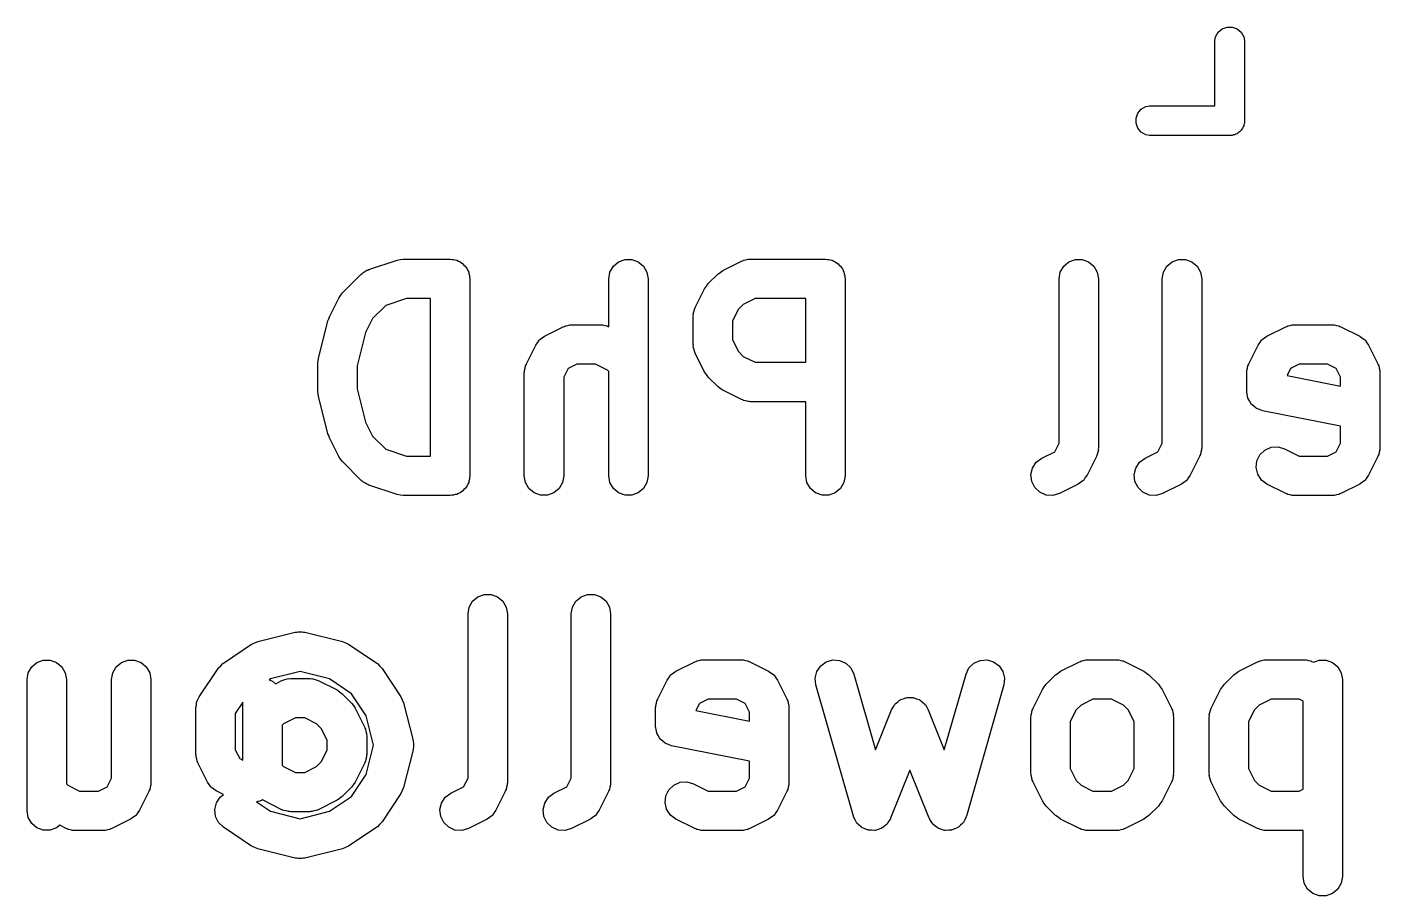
# Model space of a CAD drawing. Extents: x 0.6 to 53.4, y 0.6 to 44.7.
# Drawn here: x 15.7 to 22.56, y 21.02 to 25.43 of the extents above; entities that cross this region are included whole.
import ezdxf

# ---------------------------------------------------------------- set-up
doc = ezdxf.new("R2010")
doc.units = 0
doc.header["$MEASUREMENT"] = 0
doc.layers.add('BLACK', color=7, linetype='CONTINUOUS')

msp = doc.modelspace()

# ---------------------------------------------------------------- linework, layer by layer
at = {"layer": 'BLACK', "linetype": 'CONTINUOUS'}
for p, q in [((21.7417, 25.399), (21.7619, 25.416)), ((21.7619, 25.416), (21.7868, 25.425)), ((21.7868, 25.425), (21.8132, 25.425)), ((21.8132, 25.425), (21.8381, 25.416)), ((21.8381, 25.416), (21.8583, 25.399)), ((21.725, 25.3566), (21.7284, 25.376)), ((21.725, 25.025), (21.725, 25.3566)), ((21.7284, 25.376), (21.7417, 25.399)), ((21.8583, 25.399), (21.8716, 25.376)), ((21.8716, 25.376), (21.875, 25.3566)), ((21.875, 25.3566), (21.875, 24.9434)), ((21.334, 24.9881), (21.351, 25.0083)), ((21.351, 25.0083), (21.374, 25.0216)), ((21.374, 25.0216), (21.3934, 25.025)), ((21.3934, 25.025), (21.725, 25.025)), ((21.325, 24.9632), (21.334, 24.9881)), ((21.325, 24.9368), (21.325, 24.9632)), ((21.334, 24.9119), (21.325, 24.9368)), ((21.8727, 24.9305), (21.8716, 24.924)), ((21.875, 24.9368), (21.8727, 24.9305)), ((21.875, 24.9434), (21.875, 24.9434)), ((21.875, 24.9434), (21.875, 24.9368)), ((21.351, 24.8917), (21.334, 24.9119)), ((21.374, 24.8784), (21.351, 24.8917)), ((21.3934, 24.875), (21.374, 24.8784)), ((21.8066, 24.875), (21.3934, 24.875)), ((21.8132, 24.875), (21.8066, 24.875)), ((21.8066, 24.875), (21.8066, 24.875)), ((21.8195, 24.8773), (21.8132, 24.875)), ((21.826, 24.8784), (21.8195, 24.8773)), ((21.8318, 24.8818), (21.826, 24.8784)), ((21.8381, 24.884), (21.8318, 24.8818)), ((21.8432, 24.8883), (21.8381, 24.884)), ((21.849, 24.8917), (21.8432, 24.8883)), ((21.8532, 24.8968), (21.849, 24.8917)), ((21.8583, 24.901), (21.8532, 24.8968)), ((21.8617, 24.9068), (21.8583, 24.901)), ((21.866, 24.9119), (21.8617, 24.9068)), ((21.8682, 24.9182), (21.866, 24.9119)), ((21.8716, 24.924), (21.8682, 24.9182)), ((17.4312, 24.1949), (17.5741, 24.2425)), ((17.5741, 24.2425), (17.5899, 24.2448)), ((17.5899, 24.2448), (17.6057, 24.2476)), ((17.6057, 24.2476), (17.8438, 24.2476)), ((17.8438, 24.2476), (17.8524, 24.2461)), ((17.8524, 24.2461), (17.8612, 24.2461)), ((17.8612, 24.2461), (17.8694, 24.2431)), ((17.8694, 24.2431), (17.878, 24.2416)), ((17.878, 24.2416), (17.8856, 24.2372)), ((18.6986, 24.2342), (18.7312, 24.2461)), ((18.7312, 24.2461), (18.7659, 24.2461)), ((18.7659, 24.2461), (18.7986, 24.2342)), ((19.3284, 24.2387), (19.3334, 24.2416)), ((19.3334, 24.2416), (19.345, 24.2436)), ((19.345, 24.2436), (19.3562, 24.247)), ((19.3562, 24.247), (19.3619, 24.2466)), ((19.3619, 24.2466), (19.3676, 24.2476)), ((19.3676, 24.2476), (19.7486, 24.2476)), ((19.7486, 24.2476), (19.7572, 24.2461)), ((19.7572, 24.2461), (19.7659, 24.2461)), ((19.7659, 24.2461), (19.7742, 24.2431)), ((19.7742, 24.2431), (19.7828, 24.2416)), ((19.7828, 24.2416), (19.7903, 24.2372)), ((20.9843, 24.2342), (21.0169, 24.2461)), ((21.0169, 24.2461), (21.0516, 24.2461)), ((21.0516, 24.2461), (21.0843, 24.2342)), ((21.5081, 24.2342), (21.5407, 24.2461)), ((21.5407, 24.2461), (21.5755, 24.2461)), ((21.5755, 24.2461), (21.6081, 24.2342)), ((17.3921, 24.1707), (17.3969, 24.174)), ((17.3969, 24.174), (17.4007, 24.1783)), ((17.4007, 24.1783), (17.411, 24.1839)), ((17.411, 24.1839), (17.4206, 24.1906)), ((17.4206, 24.1906), (17.4262, 24.1921)), ((17.4262, 24.1921), (17.4312, 24.1949)), ((17.8856, 24.2372), (17.8938, 24.2342)), ((17.8938, 24.2342), (17.9005, 24.2286)), ((17.9005, 24.2286), (17.9081, 24.2242)), ((17.9081, 24.2242), (17.9137, 24.2175)), ((17.9137, 24.2175), (17.9204, 24.2119)), ((17.9204, 24.2119), (17.9248, 24.2043)), ((17.9248, 24.2043), (17.9304, 24.1976)), ((17.9304, 24.1976), (17.9334, 24.1894)), ((17.9334, 24.1894), (17.9378, 24.1818)), ((17.9378, 24.1818), (17.9393, 24.1732)), ((17.9393, 24.1732), (17.9423, 24.165)), ((18.6486, 24.1476), (18.6546, 24.1818)), ((18.6546, 24.1818), (18.672, 24.2119)), ((18.672, 24.2119), (18.6986, 24.2342)), ((18.7986, 24.2342), (18.8252, 24.2119)), ((18.8252, 24.2119), (18.8425, 24.1818)), ((18.8425, 24.1818), (18.8486, 24.1476)), ((19.2017, 24.1707), (19.2148, 24.1799)), ((19.2148, 24.1799), (19.2277, 24.1894)), ((19.2277, 24.1894), (19.3229, 24.2371)), ((19.3229, 24.2371), (19.3284, 24.2387)), ((19.7903, 24.2372), (19.7986, 24.2342)), ((19.7986, 24.2342), (19.8053, 24.2286)), ((19.8053, 24.2286), (19.8128, 24.2242)), ((19.8128, 24.2242), (19.8185, 24.2175)), ((19.8185, 24.2175), (19.8252, 24.2119)), ((19.8252, 24.2119), (19.8295, 24.2043)), ((19.8295, 24.2043), (19.8352, 24.1976)), ((19.8352, 24.1976), (19.8382, 24.1894)), ((19.8382, 24.1894), (19.8425, 24.1818)), ((19.8425, 24.1818), (19.8441, 24.1732)), ((19.8441, 24.1732), (19.8471, 24.165)), ((20.9343, 24.1476), (20.9403, 24.1818)), ((20.9403, 24.1818), (20.9577, 24.2119)), ((20.9577, 24.2119), (20.9843, 24.2342)), ((21.0843, 24.2342), (21.1109, 24.2119)), ((21.1109, 24.2119), (21.1283, 24.1818)), ((21.1283, 24.1818), (21.1343, 24.1476)), ((21.4581, 24.1476), (21.4641, 24.1818)), ((21.4641, 24.1818), (21.4815, 24.2119)), ((21.4815, 24.2119), (21.5081, 24.2342)), ((21.6081, 24.2342), (21.6347, 24.2119)), ((21.6347, 24.2119), (21.6521, 24.1818)), ((21.6521, 24.1818), (21.6581, 24.1476)), ((17.2969, 24.0755), (17.3921, 24.1707)), ((17.9423, 24.165), (17.9423, 24.1562)), ((17.9423, 24.1562), (17.9438, 24.1476)), ((17.9438, 24.1476), (17.9438, 23.1476)), ((18.6486, 23.9043), (18.6486, 24.1476)), ((18.8486, 24.1476), (18.8486, 23.1476)), ((19.1353, 24.0971), (19.1448, 24.11)), ((19.1448, 24.11), (19.154, 24.1231)), ((19.154, 24.1231), (19.2017, 24.1707)), ((19.8471, 24.165), (19.8471, 24.1562)), ((19.8471, 24.1562), (19.8486, 24.1476)), ((19.8486, 24.1476), (19.8486, 23.1476)), ((20.9343, 23.3141), (20.9343, 24.1476)), ((21.1343, 24.1476), (21.1343, 23.2905)), ((21.4581, 23.3141), (21.4581, 24.1476)), ((21.6581, 24.1476), (21.6581, 23.2905)), ((17.2306, 23.9542), (17.2782, 24.0495)), ((17.2782, 24.0495), (17.2877, 24.0623)), ((17.2877, 24.0623), (17.2969, 24.0755)), ((17.6219, 24.0476), (17.5169, 24.0126)), ((17.7438, 24.0476), (17.6219, 24.0476)), ((17.7438, 23.2476), (17.7438, 24.0476)), ((19.0877, 24.0019), (19.1353, 24.0971)), ((19.3912, 24.0476), (19.3316, 24.0178)), ((19.6486, 24.0476), (19.3912, 24.0476)), ((19.6486, 23.7238), (19.6486, 24.0476)), ((17.5169, 24.0126), (17.4498, 23.9455)), ((19.0778, 23.9686), (19.0811, 23.9798)), ((19.0781, 23.9628), (19.0778, 23.9686)), ((19.0811, 23.9798), (19.0832, 23.9913)), ((19.0832, 23.9913), (19.0861, 23.9963)), ((19.0861, 23.9963), (19.0877, 24.0019)), ((19.3069, 23.9931), (19.2771, 23.9335)), ((19.3316, 24.0178), (19.3069, 23.9931)), ((17.1754, 23.7433), (17.223, 23.9338)), ((17.223, 23.9338), (17.2274, 23.9438)), ((17.2274, 23.9438), (17.2306, 23.9542)), ((17.4498, 23.9455), (17.4144, 23.8746)), ((18.3229, 23.8561), (18.4181, 23.9037)), ((18.4181, 23.9037), (18.4237, 23.9054)), ((18.4237, 23.9054), (18.4287, 23.9083)), ((18.4287, 23.9083), (18.4402, 23.9103)), ((18.4402, 23.9103), (18.4514, 23.9136)), ((18.4514, 23.9136), (18.4572, 23.9133)), ((18.4572, 23.9133), (18.4629, 23.9143)), ((18.4629, 23.9143), (18.6057, 23.9143)), ((18.6057, 23.9143), (18.6114, 23.9133)), ((18.6114, 23.9133), (18.6171, 23.9136)), ((18.6171, 23.9136), (18.6284, 23.9103)), ((18.6284, 23.9103), (18.6399, 23.9083)), ((18.6399, 23.9083), (18.6449, 23.9054)), ((18.6449, 23.9054), (18.6486, 23.9043)), ((19.0771, 23.9571), (19.0781, 23.9628)), ((19.0771, 23.8143), (19.0771, 23.9571)), ((19.2771, 23.9335), (19.2771, 23.8379)), ((21.9896, 23.8561), (22.0848, 23.9037)), ((22.0848, 23.9037), (22.0903, 23.9054)), ((22.0903, 23.9054), (22.0953, 23.9083)), ((22.0953, 23.9083), (22.1069, 23.9103)), ((22.1069, 23.9103), (22.1181, 23.9136)), ((22.1181, 23.9136), (22.1238, 23.9133)), ((22.1238, 23.9133), (22.1295, 23.9143)), ((22.1295, 23.9143), (22.32, 23.9143)), ((22.32, 23.9143), (22.3257, 23.9133)), ((22.3257, 23.9133), (22.3314, 23.9136)), ((22.3314, 23.9136), (22.3427, 23.9103)), ((22.3427, 23.9103), (22.3542, 23.9083)), ((22.3542, 23.9083), (22.3592, 23.9054)), ((22.3592, 23.9054), (22.3647, 23.9037)), ((22.3647, 23.9037), (22.46, 23.8561)), ((17.4144, 23.8746), (17.3724, 23.7067)), ((18.2869, 23.8232), (18.295, 23.8354)), ((18.295, 23.8354), (18.2972, 23.8371)), ((18.2972, 23.8371), (18.2989, 23.8393)), ((18.2989, 23.8393), (18.3111, 23.8474)), ((18.3111, 23.8474), (18.3229, 23.8561)), ((19.2771, 23.8379), (19.3069, 23.7783)), ((21.9536, 23.8232), (21.9617, 23.8354)), ((21.9617, 23.8354), (21.9639, 23.8371)), ((21.9639, 23.8371), (21.9655, 23.8393)), ((21.9655, 23.8393), (21.9778, 23.8474)), ((21.9778, 23.8474), (21.9896, 23.8561)), ((22.46, 23.8561), (22.4718, 23.8474)), ((22.4718, 23.8474), (22.484, 23.8393)), ((22.484, 23.8393), (22.4856, 23.8371)), ((22.4856, 23.8371), (22.4879, 23.8354)), ((22.4879, 23.8354), (22.4959, 23.8232)), ((18.2306, 23.7161), (18.2782, 23.8114)), ((18.2782, 23.8114), (18.2869, 23.8232)), ((19.0781, 23.8086), (19.0771, 23.8143)), ((19.0778, 23.8029), (19.0781, 23.8086)), ((19.0811, 23.7916), (19.0778, 23.8029)), ((19.0832, 23.7801), (19.0811, 23.7916)), ((19.0861, 23.7751), (19.0832, 23.7801)), ((19.0877, 23.7696), (19.0861, 23.7751)), ((19.1353, 23.6743), (19.0877, 23.7696)), ((19.3069, 23.7783), (19.3316, 23.7536)), ((21.8972, 23.7161), (21.9448, 23.8114)), ((21.9448, 23.8114), (21.9536, 23.8232)), ((22.4959, 23.8232), (22.5047, 23.8114)), ((22.5047, 23.8114), (22.5523, 23.7162)), ((17.1724, 23.719), (17.1745, 23.7311)), ((17.1724, 23.5762), (17.1724, 23.719)), ((17.1745, 23.7311), (17.1754, 23.7433)), ((17.3724, 23.7067), (17.3724, 23.5885)), ((18.2207, 23.6829), (18.224, 23.6941)), ((18.224, 23.6941), (18.226, 23.7056)), ((18.226, 23.7056), (18.2289, 23.7106)), ((18.2289, 23.7106), (18.2306, 23.7161)), ((18.4422, 23.6921), (18.42, 23.6478)), ((18.4865, 23.7143), (18.4422, 23.6921)), ((18.5821, 23.7143), (18.4865, 23.7143)), ((18.6417, 23.6845), (18.5821, 23.7143)), ((19.3316, 23.7536), (19.3912, 23.7238)), ((19.3912, 23.7238), (19.6486, 23.7238)), ((21.8873, 23.6829), (21.8907, 23.6941)), ((21.8907, 23.6941), (21.8927, 23.7056)), ((21.8927, 23.7056), (21.8956, 23.7106)), ((21.8956, 23.7106), (21.8972, 23.7161)), ((22.1088, 23.6921), (22.0914, 23.6572)), ((22.1531, 23.7143), (22.1088, 23.6921)), ((22.2964, 23.7143), (22.1531, 23.7143)), ((22.3407, 23.6921), (22.2964, 23.7143)), ((22.3629, 23.6478), (22.3407, 23.6921)), ((22.5523, 23.7162), (22.5539, 23.7106)), ((22.5539, 23.7106), (22.5568, 23.7056)), ((22.5568, 23.7056), (22.5589, 23.6941)), ((22.5589, 23.6941), (22.5622, 23.6829)), ((18.22, 23.6714), (18.221, 23.6771)), ((18.22, 23.1476), (18.22, 23.6714)), ((18.221, 23.6771), (18.2207, 23.6829)), ((18.42, 23.6478), (18.42, 23.1476)), ((18.6486, 23.6776), (18.6417, 23.6845)), ((18.6486, 23.1476), (18.6486, 23.6776)), ((19.1448, 23.6615), (19.1353, 23.6743)), ((19.154, 23.6483), (19.1448, 23.6615)), ((19.2017, 23.6007), (19.154, 23.6483)), ((21.8867, 23.6714), (21.8877, 23.6771)), ((21.8867, 23.5762), (21.8867, 23.6714)), ((21.8877, 23.6771), (21.8873, 23.6829)), ((22.0914, 23.6572), (22.3629, 23.6029)), ((22.3629, 23.6029), (22.3629, 23.6478)), ((22.5622, 23.6829), (22.5619, 23.6771)), ((22.5619, 23.6771), (22.5629, 23.6714)), ((22.5629, 23.6714), (22.5629, 23.2905)), ((17.1745, 23.5641), (17.1724, 23.5762)), ((17.1754, 23.5519), (17.1745, 23.5641)), ((17.3724, 23.5885), (17.4144, 23.4206)), ((19.2148, 23.5915), (19.2017, 23.6007)), ((19.2277, 23.582), (19.2148, 23.5915)), ((19.3229, 23.5344), (19.2277, 23.582)), ((21.8895, 23.5602), (21.8867, 23.5762)), ((21.8919, 23.5441), (21.8895, 23.5602)), ((17.223, 23.3615), (17.1754, 23.5519)), ((19.3284, 23.5327), (19.3229, 23.5344)), ((19.3334, 23.5298), (19.3284, 23.5327)), ((19.345, 23.5278), (19.3334, 23.5298)), ((19.3562, 23.5245), (19.345, 23.5278)), ((19.3619, 23.5248), (19.3562, 23.5245)), ((19.3676, 23.5238), (19.3619, 23.5248)), ((19.6486, 23.5238), (19.3676, 23.5238)), ((19.6486, 23.1476), (19.6486, 23.5238)), ((21.8925, 23.5431), (21.8919, 23.5441)), ((21.8927, 23.542), (21.8925, 23.5431)), ((21.9008, 23.528), (21.8927, 23.542)), ((21.9086, 23.5137), (21.9008, 23.528)), ((21.9095, 23.5129), (21.9086, 23.5137)), ((21.9101, 23.5119), (21.9095, 23.5129)), ((21.9225, 23.5015), (21.9101, 23.5119)), ((21.9347, 23.4908), (21.9225, 23.5015)), ((21.9358, 23.4903), (21.9347, 23.4908)), ((21.9367, 23.4896), (21.9358, 23.4903)), ((21.9519, 23.484), (21.9367, 23.4896)), ((17.4144, 23.4206), (17.4498, 23.3497)), ((21.9671, 23.4781), (21.9519, 23.484)), ((22.3629, 23.399), (21.9671, 23.4781)), ((17.2274, 23.3515), (17.223, 23.3615)), ((17.2306, 23.341), (17.2274, 23.3515)), ((17.4498, 23.3497), (17.5169, 23.2826)), ((22.3629, 23.3141), (22.3629, 23.399)), ((17.2782, 23.2458), (17.2306, 23.341)), ((17.5169, 23.2826), (17.6219, 23.2476)), ((20.9121, 23.2698), (20.9343, 23.3141)), ((21.1336, 23.279), (21.1303, 23.2678)), ((21.1343, 23.2905), (21.1333, 23.2848)), ((21.1333, 23.2848), (21.1336, 23.279)), ((21.4359, 23.2698), (21.4581, 23.3141)), ((21.6574, 23.279), (21.6541, 23.2678)), ((21.6581, 23.2905), (21.6571, 23.2848)), ((21.6571, 23.2848), (21.6574, 23.279)), ((21.954, 23.2548), (21.9792, 23.2787)), ((21.9792, 23.2787), (22.011, 23.2925)), ((22.011, 23.2925), (22.0457, 23.2946)), ((22.0457, 23.2946), (22.079, 23.2847)), ((22.079, 23.2847), (22.1531, 23.2476)), ((22.3407, 23.2698), (22.3629, 23.3141)), ((22.5622, 23.279), (22.5589, 23.2678)), ((22.5629, 23.2905), (22.5619, 23.2848)), ((22.5619, 23.2848), (22.5622, 23.279)), ((17.2877, 23.2329), (17.2782, 23.2458)), ((17.2969, 23.2198), (17.2877, 23.2329)), ((17.3921, 23.1245), (17.2969, 23.2198)), ((17.6219, 23.2476), (17.7438, 23.2476)), ((20.7997, 23.1874), (20.8188, 23.2164)), ((20.8188, 23.2164), (20.8467, 23.2371)), ((20.8467, 23.2371), (20.9121, 23.2698)), ((21.1237, 23.2458), (21.0761, 23.1505)), ((21.1254, 23.2513), (21.1237, 23.2458)), ((21.1283, 23.2563), (21.1254, 23.2513)), ((21.1303, 23.2678), (21.1283, 23.2563)), ((21.3235, 23.1874), (21.3426, 23.2164)), ((21.3426, 23.2164), (21.3705, 23.2371)), ((21.3705, 23.2371), (21.4359, 23.2698)), ((21.6475, 23.2458), (21.5999, 23.1505)), ((21.6492, 23.2513), (21.6475, 23.2458)), ((21.6521, 23.2563), (21.6492, 23.2513)), ((21.6541, 23.2678), (21.6521, 23.2563)), ((21.9345, 23.1892), (21.9384, 23.2237)), ((21.9384, 23.2237), (21.954, 23.2548)), ((22.1531, 23.2476), (22.2964, 23.2476)), ((22.2964, 23.2476), (22.3407, 23.2698)), ((22.5523, 23.2458), (22.5047, 23.1505)), ((22.5539, 23.2513), (22.5523, 23.2458)), ((22.5568, 23.2563), (22.5539, 23.2513)), ((22.5589, 23.2678), (22.5568, 23.2563)), ((17.9438, 23.1476), (17.9423, 23.139)), ((18.226, 23.1134), (18.22, 23.1476)), ((18.42, 23.1476), (18.414, 23.1134)), ((18.6546, 23.1134), (18.6486, 23.1476)), ((18.8486, 23.1476), (18.8425, 23.1134)), ((19.6546, 23.1134), (19.6486, 23.1476)), ((19.8486, 23.1476), (19.8425, 23.1134)), ((20.7916, 23.1536), (20.7997, 23.1874)), ((20.7956, 23.1191), (20.7916, 23.1536)), ((21.0761, 23.1505), (21.0674, 23.1387)), ((21.3154, 23.1536), (21.3235, 23.1874)), ((21.3194, 23.1191), (21.3154, 23.1536)), ((21.5999, 23.1505), (21.5912, 23.1387)), ((21.9425, 23.1555), (21.9345, 23.1892)), ((21.9617, 23.1265), (21.9425, 23.1555)), ((22.5047, 23.1505), (22.4959, 23.1387)), ((17.3969, 23.1212), (17.3921, 23.1245)), ((17.4007, 23.1169), (17.3969, 23.1212)), ((17.411, 23.1113), (17.4007, 23.1169)), ((17.4206, 23.1046), (17.411, 23.1113)), ((17.4262, 23.1031), (17.4206, 23.1046)), ((17.4312, 23.1004), (17.4262, 23.1031)), ((17.5741, 23.0528), (17.4312, 23.1004)), ((17.9137, 23.0777), (17.9081, 23.071)), ((17.9204, 23.0833), (17.9137, 23.0777)), ((17.9248, 23.0909), (17.9204, 23.0833)), ((17.9304, 23.0976), (17.9248, 23.0909)), ((17.9334, 23.1058), (17.9304, 23.0976)), ((17.9378, 23.1134), (17.9334, 23.1058)), ((17.9393, 23.122), (17.9378, 23.1134)), ((17.9423, 23.1303), (17.9393, 23.122)), ((17.9423, 23.139), (17.9423, 23.1303)), ((18.2434, 23.0833), (18.226, 23.1134)), ((18.27, 23.061), (18.2434, 23.0833)), ((18.3966, 23.0833), (18.37, 23.061)), ((18.414, 23.1134), (18.3966, 23.0833)), ((18.672, 23.0833), (18.6546, 23.1134)), ((18.6986, 23.061), (18.672, 23.0833)), ((18.8252, 23.0833), (18.7986, 23.061)), ((18.8425, 23.1134), (18.8252, 23.0833)), ((19.672, 23.0833), (19.6546, 23.1134)), ((19.6986, 23.061), (19.672, 23.0833)), ((19.8252, 23.0833), (19.7986, 23.061)), ((19.8425, 23.1134), (19.8252, 23.0833)), ((20.8111, 23.088), (20.7956, 23.1191)), ((20.8363, 23.0642), (20.8111, 23.088)), ((21.0314, 23.1058), (20.9361, 23.0582)), ((21.0432, 23.1145), (21.0314, 23.1058)), ((21.0554, 23.1226), (21.0432, 23.1145)), ((21.0571, 23.1248), (21.0554, 23.1226)), ((21.0593, 23.1265), (21.0571, 23.1248)), ((21.0674, 23.1387), (21.0593, 23.1265)), ((21.3349, 23.088), (21.3194, 23.1191)), ((21.3601, 23.0642), (21.3349, 23.088)), ((21.5552, 23.1058), (21.46, 23.0582)), ((21.567, 23.1145), (21.5552, 23.1058)), ((21.5792, 23.1226), (21.567, 23.1145)), ((21.5809, 23.1248), (21.5792, 23.1226)), ((21.5831, 23.1265), (21.5809, 23.1248)), ((21.5912, 23.1387), (21.5831, 23.1265)), ((21.9896, 23.1058), (21.9617, 23.1265)), ((22.0848, 23.0582), (21.9896, 23.1058)), ((22.46, 23.1058), (22.3647, 23.0582)), ((22.4718, 23.1145), (22.46, 23.1058)), ((22.484, 23.1226), (22.4718, 23.1145)), ((22.4856, 23.1248), (22.484, 23.1226)), ((22.4879, 23.1265), (22.4856, 23.1248)), ((22.4959, 23.1387), (22.4879, 23.1265)), ((17.5899, 23.0504), (17.5741, 23.0528)), ((17.6057, 23.0476), (17.5899, 23.0504)), ((17.8438, 23.0476), (17.6057, 23.0476)), ((17.8524, 23.0491), (17.8438, 23.0476)), ((17.8612, 23.0491), (17.8524, 23.0491)), ((17.8694, 23.0521), (17.8612, 23.0491)), ((17.878, 23.0537), (17.8694, 23.0521)), ((17.8856, 23.058), (17.878, 23.0537)), ((17.8938, 23.061), (17.8856, 23.058)), ((17.9005, 23.0666), (17.8938, 23.061)), ((17.9081, 23.071), (17.9005, 23.0666)), ((18.3026, 23.0491), (18.27, 23.061)), ((18.3374, 23.0491), (18.3026, 23.0491)), ((18.37, 23.061), (18.3374, 23.0491)), ((18.7312, 23.0491), (18.6986, 23.061)), ((18.7659, 23.0491), (18.7312, 23.0491)), ((18.7986, 23.061), (18.7659, 23.0491)), ((19.7312, 23.0491), (19.6986, 23.061)), ((19.7659, 23.0491), (19.7312, 23.0491)), ((19.7986, 23.061), (19.7659, 23.0491)), ((20.8682, 23.0504), (20.8363, 23.0642)), ((20.9029, 23.0483), (20.8682, 23.0504)), ((20.9361, 23.0582), (20.9029, 23.0483)), ((21.392, 23.0504), (21.3601, 23.0642)), ((21.4267, 23.0483), (21.392, 23.0504)), ((21.46, 23.0582), (21.4267, 23.0483)), ((22.0903, 23.0565), (22.0848, 23.0582)), ((22.0953, 23.0537), (22.0903, 23.0565)), ((22.1069, 23.0516), (22.0953, 23.0537)), ((22.1181, 23.0483), (22.1069, 23.0516)), ((22.1238, 23.0486), (22.1181, 23.0483)), ((22.1295, 23.0476), (22.1238, 23.0486)), ((22.32, 23.0476), (22.1295, 23.0476)), ((22.3257, 23.0486), (22.32, 23.0476)), ((22.3314, 23.0483), (22.3257, 23.0486)), ((22.3427, 23.0516), (22.3314, 23.0483)), ((22.3542, 23.0537), (22.3427, 23.0516)), ((22.3592, 23.0565), (22.3542, 23.0537)), ((22.3647, 23.0582), (22.3592, 23.0565)), ((17.9577, 22.5119), (17.9843, 22.5342)), ((17.9843, 22.5342), (18.0169, 22.5461)), ((18.0169, 22.5461), (18.0516, 22.5461)), ((18.0516, 22.5461), (18.0843, 22.5342)), ((18.0843, 22.5342), (18.1109, 22.5119)), ((18.4815, 22.5119), (18.5081, 22.5342)), ((18.5081, 22.5342), (18.5407, 22.5461)), ((18.5407, 22.5461), (18.5755, 22.5461)), ((18.5755, 22.5461), (18.6081, 22.5342)), ((18.6081, 22.5342), (18.6347, 22.5119)), ((17.9343, 22.4476), (17.9403, 22.4818)), ((17.9403, 22.4818), (17.9577, 22.5119)), ((18.1109, 22.5119), (18.1283, 22.4818)), ((18.1283, 22.4818), (18.1343, 22.4476)), ((18.4581, 22.4476), (18.4641, 22.4818)), ((18.4641, 22.4818), (18.4815, 22.5119)), ((18.6347, 22.5119), (18.6521, 22.4818)), ((18.6521, 22.4818), (18.6581, 22.4476)), ((17.9343, 21.6141), (17.9343, 22.4476)), ((18.1343, 22.4476), (18.1343, 21.5905)), ((18.4581, 21.6141), (18.4581, 22.4476)), ((18.6581, 22.4476), (18.6581, 21.5905)), ((16.8672, 22.3065), (17.0576, 22.3542)), ((17.0576, 22.3542), (17.0647, 22.3547)), ((17.0647, 22.3547), (17.0715, 22.3566)), ((17.0715, 22.3566), (17.0819, 22.3559)), ((17.0819, 22.3559), (17.0923, 22.3566)), ((17.0923, 22.3566), (17.0991, 22.3547)), ((17.0991, 22.3547), (17.1062, 22.3542)), ((17.1062, 22.3542), (17.2966, 22.3065)), ((16.6931, 22.1975), (16.836, 22.2927)), ((16.836, 22.2927), (16.8516, 22.2996)), ((16.8516, 22.2996), (16.8672, 22.3065)), ((17.2966, 22.3065), (17.3121, 22.2996)), ((17.3121, 22.2996), (17.3278, 22.2927)), ((17.3278, 22.2927), (17.4707, 22.1975)), ((15.7196, 22.1786), (15.7462, 22.2009)), ((15.7462, 22.2009), (15.7788, 22.2128)), ((15.7788, 22.2128), (15.8136, 22.2128)), ((15.8136, 22.2128), (15.8462, 22.2009)), ((15.8462, 22.2009), (15.8728, 22.1786)), ((16.1482, 22.1786), (16.1748, 22.2009)), ((16.1748, 22.2009), (16.2074, 22.2128)), ((16.2074, 22.2128), (16.2421, 22.2128)), ((16.2421, 22.2128), (16.2748, 22.2009)), ((16.2748, 22.2009), (16.3014, 22.1786)), ((16.668, 22.1735), (16.6789, 22.1839)), ((16.6789, 22.1839), (16.6894, 22.1949)), ((16.6894, 22.1949), (16.6914, 22.1959)), ((16.6914, 22.1959), (16.6931, 22.1975)), ((17.4707, 22.1975), (17.4724, 22.1959)), ((17.4724, 22.1959), (17.4745, 22.1949)), ((17.4745, 22.1949), (17.4849, 22.1839)), ((17.4849, 22.1839), (17.4958, 22.1735)), ((18.9896, 22.1561), (19.0848, 22.2037)), ((19.0848, 22.2037), (19.0903, 22.2054)), ((19.0903, 22.2054), (19.0953, 22.2083)), ((19.0953, 22.2083), (19.1069, 22.2103)), ((19.1069, 22.2103), (19.1181, 22.2136)), ((19.1181, 22.2136), (19.1238, 22.2133)), ((19.1238, 22.2133), (19.1295, 22.2143)), ((19.1295, 22.2143), (19.32, 22.2143)), ((19.32, 22.2143), (19.3257, 22.2133)), ((19.3257, 22.2133), (19.3314, 22.2136)), ((19.3314, 22.2136), (19.3427, 22.2103)), ((19.3427, 22.2103), (19.3542, 22.2083)), ((19.3542, 22.2083), (19.3592, 22.2054)), ((19.3592, 22.2054), (19.3647, 22.2037)), ((19.3647, 22.2037), (19.46, 22.1561)), ((19.7049, 22.155), (19.7243, 22.1838)), ((19.7243, 22.1838), (19.7524, 22.2042)), ((19.7524, 22.2042), (19.7858, 22.2137)), ((19.7858, 22.2137), (19.8205, 22.2113)), ((19.8205, 22.2113), (19.8522, 22.1971)), ((19.8522, 22.1971), (19.8771, 22.173)), ((20.4771, 22.173), (20.5021, 22.1971)), ((20.5021, 22.1971), (20.5338, 22.2113)), ((20.5338, 22.2113), (20.5685, 22.2137)), ((20.5685, 22.2137), (20.6018, 22.2042)), ((20.6018, 22.2042), (20.63, 22.1838)), ((20.63, 22.1838), (20.6494, 22.155)), ((20.9419, 22.1561), (21.0372, 22.2037)), ((21.0372, 22.2037), (21.0427, 22.2054)), ((21.0427, 22.2054), (21.0477, 22.2083)), ((21.0477, 22.2083), (21.0592, 22.2103)), ((21.0592, 22.2103), (21.0705, 22.2136)), ((21.0705, 22.2136), (21.0762, 22.2133)), ((21.0762, 22.2133), (21.0819, 22.2143)), ((21.0819, 22.2143), (21.2248, 22.2143)), ((21.2248, 22.2143), (21.2304, 22.2133)), ((21.2304, 22.2133), (21.2362, 22.2136)), ((21.2362, 22.2136), (21.2474, 22.2103)), ((21.2474, 22.2103), (21.259, 22.2083)), ((21.259, 22.2083), (21.264, 22.2054)), ((21.264, 22.2054), (21.2695, 22.2037)), ((21.2695, 22.2037), (21.3647, 22.1561)), ((21.8467, 22.1561), (21.9419, 22.2037)), ((21.9419, 22.2037), (21.9475, 22.2054)), ((21.9475, 22.2054), (21.9525, 22.2083)), ((21.9525, 22.2083), (21.964, 22.2103)), ((21.964, 22.2103), (21.9752, 22.2136)), ((21.9752, 22.2136), (21.981, 22.2133)), ((21.981, 22.2133), (21.9867, 22.2143)), ((21.9867, 22.2143), (22.1771, 22.2143)), ((22.1771, 22.2143), (22.1828, 22.2133)), ((22.1828, 22.2133), (22.1886, 22.2136)), ((22.1886, 22.2136), (22.1998, 22.2103)), ((22.1998, 22.2103), (22.2113, 22.2083)), ((22.2113, 22.2083), (22.2163, 22.2054)), ((22.2163, 22.2054), (22.2219, 22.2037)), ((22.2219, 22.2037), (22.2254, 22.202)), ((22.2254, 22.202), (22.255, 22.2128)), ((22.255, 22.2128), (22.2897, 22.2128)), ((22.2897, 22.2128), (22.3224, 22.2009)), ((22.3224, 22.2009), (22.349, 22.1786)), ((15.6962, 22.1143), (15.7022, 22.1485)), ((15.6962, 21.4476), (15.6962, 22.1143)), ((15.7022, 22.1485), (15.7196, 22.1786)), ((15.8728, 22.1786), (15.8902, 22.1485)), ((15.8902, 22.1485), (15.8962, 22.1143)), ((15.8962, 22.1143), (15.8962, 21.5843)), ((16.1248, 22.1143), (16.1308, 22.1485)), ((16.1248, 21.6141), (16.1248, 22.1143)), ((16.1308, 22.1485), (16.1482, 22.1786)), ((16.3014, 22.1786), (16.3187, 22.1485)), ((16.3187, 22.1485), (16.3248, 22.1143)), ((16.3248, 22.1143), (16.3248, 21.5905)), ((16.5701, 22.0269), (16.6654, 22.1698)), ((16.6654, 22.1698), (16.667, 22.1714)), ((16.667, 22.1714), (16.668, 22.1735)), ((16.9325, 22.1167), (16.9249, 22.1117)), ((16.9249, 22.1117), (16.9414, 22.1057)), ((17.0819, 22.1541), (16.9325, 22.1167)), ((16.9951, 22.1101), (17.0001, 22.113)), ((17.0001, 22.113), (17.0116, 22.1151)), ((17.0116, 22.1151), (17.0229, 22.1184)), ((17.0229, 22.1184), (17.0286, 22.118)), ((17.0286, 22.118), (17.0343, 22.119)), ((17.0343, 22.119), (17.1295, 22.119)), ((17.2313, 22.1167), (17.0819, 22.1541)), ((17.1295, 22.119), (17.1352, 22.118)), ((17.1352, 22.118), (17.141, 22.1184)), ((17.141, 22.1184), (17.1522, 22.1151)), ((17.1522, 22.1151), (17.1637, 22.113)), ((17.1637, 22.113), (17.1687, 22.1101)), ((17.3431, 22.0422), (17.2313, 22.1167)), ((17.4958, 22.1735), (17.4968, 22.1714)), ((17.4968, 22.1714), (17.4984, 22.1698)), ((17.4984, 22.1698), (17.5937, 22.0269)), ((18.8972, 22.0161), (18.9448, 22.1114)), ((18.9448, 22.1114), (18.9536, 22.1232)), ((18.9536, 22.1232), (18.9617, 22.1354)), ((18.9617, 22.1354), (18.9639, 22.1371)), ((18.9639, 22.1371), (18.9655, 22.1393)), ((18.9655, 22.1393), (18.9778, 22.1474)), ((18.9778, 22.1474), (18.9896, 22.1561)), ((19.46, 22.1561), (19.4718, 22.1474)), ((19.4718, 22.1474), (19.484, 22.1393)), ((19.484, 22.1393), (19.4856, 22.1371)), ((19.4856, 22.1371), (19.4879, 22.1354)), ((19.4879, 22.1354), (19.4959, 22.1232)), ((19.4959, 22.1232), (19.5047, 22.1114)), ((19.5047, 22.1114), (19.5523, 22.0162)), ((19.6964, 22.1214), (19.7049, 22.155)), ((19.7, 22.0868), (19.6964, 22.1214)), ((19.8771, 22.173), (19.8923, 22.1418)), ((19.8923, 22.1418), (20.0025, 21.7564)), ((20.3518, 21.7564), (20.4619, 22.1418)), ((20.4619, 22.1418), (20.4771, 22.173)), ((20.6494, 22.155), (20.6578, 22.1214)), ((20.6578, 22.1214), (20.6542, 22.0868)), ((20.8683, 22.0898), (20.916, 22.1374)), ((20.916, 22.1374), (20.9291, 22.1466)), ((20.9291, 22.1466), (20.9419, 22.1561)), ((21.3647, 22.1561), (21.3776, 22.1466)), ((21.3776, 22.1466), (21.3907, 22.1374)), ((21.3907, 22.1374), (21.4383, 22.0898)), ((21.7731, 22.0898), (21.8207, 22.1374)), ((21.8207, 22.1374), (21.8338, 22.1466)), ((21.8338, 22.1466), (21.8467, 22.1561)), ((22.349, 22.1786), (22.3663, 22.1485)), ((22.3663, 22.1485), (22.3724, 22.1143)), ((22.3724, 22.1143), (22.3724, 21.1143)), ((16.9414, 22.1057), (16.9573, 22.0923)), ((16.9573, 22.0923), (16.9896, 22.1085)), ((16.9896, 22.1085), (16.9951, 22.1101)), ((17.1687, 22.1101), (17.1742, 22.1085)), ((17.1742, 22.1085), (17.2695, 22.0609)), ((17.2695, 22.0609), (17.2823, 22.0513)), ((17.2823, 22.0513), (17.2955, 22.0421)), ((17.4177, 21.9304), (17.3431, 22.0422)), ((19.8905, 21.4201), (19.7, 22.0868)), ((20.6542, 22.0868), (20.4638, 21.4201)), ((20.802, 21.9685), (20.8496, 22.0638)), ((20.8496, 22.0638), (20.8591, 22.0766)), ((20.8591, 22.0766), (20.8683, 22.0898)), ((21.4383, 22.0898), (21.4475, 22.0766)), ((21.4475, 22.0766), (21.4571, 22.0638)), ((21.4571, 22.0638), (21.5047, 21.9685)), ((21.7067, 21.9685), (21.7544, 22.0638)), ((21.7544, 22.0638), (21.7639, 22.0766)), ((21.7639, 22.0766), (21.7731, 22.0898)), ((16.5533, 21.9714), (16.5554, 21.9832)), ((16.5554, 21.9832), (16.5562, 21.9951)), ((16.5562, 21.9951), (16.5584, 22.0002)), ((16.5584, 22.0002), (16.5594, 22.0056)), ((16.5594, 22.0056), (16.5653, 22.016)), ((16.5653, 22.016), (16.5701, 22.0269)), ((16.7914, 21.9983), (16.7533, 21.9412)), ((16.7914, 21.7047), (16.7914, 21.9983)), ((17.2955, 22.0421), (17.3431, 21.9945)), ((17.3431, 21.9945), (17.3523, 21.9814)), ((17.3523, 21.9814), (17.3618, 21.9685)), ((17.5937, 22.0269), (17.6005, 22.0113)), ((17.6005, 22.0113), (17.6075, 21.9957)), ((17.6075, 21.9957), (17.6551, 21.8052)), ((18.8867, 21.9714), (18.8877, 21.9771)), ((18.8873, 21.9829), (18.8907, 21.9941)), ((18.8877, 21.9771), (18.8873, 21.9829)), ((18.8907, 21.9941), (18.8927, 22.0056)), ((18.8927, 22.0056), (18.8956, 22.0106)), ((18.8956, 22.0106), (18.8972, 22.0161)), ((19.1088, 21.9921), (19.0914, 21.9572)), ((19.1531, 22.0143), (19.1088, 21.9921)), ((19.2964, 22.0143), (19.1531, 22.0143)), ((19.3407, 21.9921), (19.2964, 22.0143)), ((19.3629, 21.9478), (19.3407, 21.9921)), ((19.5523, 22.0162), (19.5539, 22.0106)), ((19.5539, 22.0106), (19.5568, 22.0056)), ((19.5568, 22.0056), (19.5589, 21.9941)), ((19.5589, 21.9941), (19.5622, 21.9829)), ((19.5622, 21.9829), (19.5619, 21.9771)), ((19.5619, 21.9771), (19.5629, 21.9714)), ((20.0918, 21.9731), (20.0986, 21.9856)), ((20.0986, 21.9856), (20.1009, 21.9878)), ((20.1009, 21.9878), (20.1026, 21.9905)), ((20.1026, 21.9905), (20.1138, 21.9993)), ((20.1138, 21.9993), (20.1244, 22.0088)), ((20.1244, 22.0088), (20.1274, 22.01)), ((20.1274, 22.01), (20.1299, 22.0119)), ((20.1299, 22.0119), (20.1434, 22.0164)), ((20.1434, 22.0164), (20.1567, 22.0217)), ((20.1567, 22.0217), (20.1599, 22.0218)), ((20.1599, 22.0218), (20.1629, 22.0228)), ((20.1629, 22.0228), (20.1771, 22.0223)), ((20.1771, 22.0223), (20.1914, 22.0228)), ((20.1914, 22.0228), (20.1944, 22.0218)), ((20.1944, 22.0218), (20.1976, 22.0217)), ((20.1976, 22.0217), (20.2108, 22.0164)), ((20.2108, 22.0164), (20.2244, 22.0119)), ((20.2244, 22.0119), (20.2269, 22.01)), ((20.2269, 22.01), (20.2298, 22.0088)), ((20.2298, 22.0088), (20.2405, 21.9993)), ((20.2405, 21.9993), (20.2517, 21.9905)), ((20.2517, 21.9905), (20.2534, 21.9878)), ((20.2534, 21.9878), (20.2557, 21.9856)), ((20.2557, 21.9856), (20.2625, 21.9731)), ((21.0459, 21.9845), (21.0212, 21.9598)), ((21.1055, 22.0143), (21.0459, 21.9845)), ((21.2012, 22.0143), (21.1055, 22.0143)), ((21.2608, 21.9845), (21.2012, 22.0143)), ((21.2854, 21.9598), (21.2608, 21.9845)), ((21.9507, 21.9845), (21.926, 21.9598)), ((22.0103, 22.0143), (21.9507, 21.9845)), ((22.1535, 22.0143), (22.0103, 22.0143)), ((22.1724, 22.0049), (22.1535, 22.0143)), ((22.1724, 21.557), (22.1724, 22.0049)), ((16.5533, 21.7333), (16.5533, 21.9714)), ((16.7533, 21.9412), (16.7533, 21.7569)), ((17.0579, 21.919), (16.9983, 21.8892)), ((17.1059, 21.919), (17.0579, 21.919)), ((17.1655, 21.8892), (17.1059, 21.919)), ((17.3618, 21.9685), (17.4094, 21.8733)), ((17.455, 21.781), (17.4177, 21.9304)), ((18.8867, 21.8762), (18.8867, 21.9714)), ((19.0914, 21.9572), (19.3629, 21.9029)), ((19.3629, 21.9029), (19.3629, 21.9478)), ((19.5629, 21.9714), (19.5629, 21.5905)), ((20.0025, 21.7564), (20.0843, 21.9609)), ((20.0843, 21.9609), (20.0918, 21.9731)), ((20.2625, 21.9731), (20.27, 21.9609)), ((20.27, 21.9609), (20.3518, 21.7564)), ((20.7914, 21.9238), (20.7924, 21.9295)), ((20.7914, 21.6381), (20.7914, 21.9238)), ((20.7921, 21.9352), (20.7954, 21.9465)), ((20.7924, 21.9295), (20.7921, 21.9352)), ((20.7954, 21.9465), (20.7975, 21.958)), ((20.7975, 21.958), (20.8003, 21.963)), ((20.8003, 21.963), (20.802, 21.9685)), ((21.0212, 21.9598), (20.9914, 21.9002)), ((21.3152, 21.9002), (21.2854, 21.9598)), ((21.5047, 21.9685), (21.5063, 21.963)), ((21.5063, 21.963), (21.5092, 21.958)), ((21.5092, 21.958), (21.5112, 21.9465)), ((21.5112, 21.9465), (21.5146, 21.9352)), ((21.5146, 21.9352), (21.5142, 21.9295)), ((21.5142, 21.9295), (21.5152, 21.9238)), ((21.5152, 21.9238), (21.5152, 21.6381)), ((21.6962, 21.9238), (21.6972, 21.9295)), ((21.6962, 21.6381), (21.6962, 21.9238)), ((21.6968, 21.9352), (21.7002, 21.9465)), ((21.6972, 21.9295), (21.6968, 21.9352)), ((21.7002, 21.9465), (21.7022, 21.958)), ((21.7022, 21.958), (21.7051, 21.963)), ((21.7051, 21.963), (21.7067, 21.9685)), ((21.926, 21.9598), (21.8962, 21.9002)), ((16.9983, 21.8892), (16.9914, 21.8824)), ((16.9914, 21.8824), (16.9914, 21.6795)), ((17.1902, 21.8646), (17.1655, 21.8892)), ((17.22, 21.805), (17.1902, 21.8646)), ((17.4094, 21.8733), (17.4111, 21.8678)), ((17.4111, 21.8678), (17.414, 21.8628)), ((17.414, 21.8628), (17.416, 21.8512)), ((17.416, 21.8512), (17.4193, 21.84)), ((17.4193, 21.84), (17.419, 21.8343)), ((18.8895, 21.8602), (18.8867, 21.8762)), ((18.8919, 21.8441), (18.8895, 21.8602)), ((18.8925, 21.8431), (18.8919, 21.8441)), ((18.8927, 21.842), (18.8925, 21.8431)), ((18.9008, 21.828), (18.8927, 21.842)), ((20.9914, 21.9002), (20.9914, 21.6617)), ((21.3152, 21.6617), (21.3152, 21.9002)), ((21.8962, 21.9002), (21.8962, 21.6617)), ((17.22, 21.7569), (17.22, 21.805)), ((17.4177, 21.6315), (17.455, 21.781)), ((17.419, 21.8343), (17.42, 21.8286)), ((17.42, 21.8286), (17.42, 21.7333)), ((17.6551, 21.8052), (17.6556, 21.7981)), ((17.6556, 21.7981), (17.6576, 21.7913)), ((17.6576, 21.7706), (17.6556, 21.7638)), ((17.6576, 21.7913), (17.6568, 21.781)), ((17.6568, 21.781), (17.6576, 21.7706)), ((18.9086, 21.8137), (18.9008, 21.828)), ((18.9095, 21.8129), (18.9086, 21.8137)), ((18.9101, 21.8119), (18.9095, 21.8129)), ((18.9225, 21.8015), (18.9101, 21.8119)), ((18.9347, 21.7908), (18.9225, 21.8015)), ((18.9358, 21.7903), (18.9347, 21.7908)), ((18.9367, 21.7896), (18.9358, 21.7903)), ((18.9519, 21.784), (18.9367, 21.7896)), ((18.9671, 21.7781), (18.9519, 21.784)), ((19.3629, 21.699), (18.9671, 21.7781)), ((16.5543, 21.7277), (16.5533, 21.7333)), ((16.554, 21.7219), (16.5543, 21.7277)), ((16.5573, 21.7107), (16.554, 21.7219)), ((16.5594, 21.6991), (16.5573, 21.7107)), ((16.5622, 21.6941), (16.5594, 21.6991)), ((16.7533, 21.7569), (16.7755, 21.7126)), ((16.7755, 21.7126), (16.7914, 21.7047)), ((17.1902, 21.6973), (17.22, 21.7569)), ((17.414, 21.6991), (17.4111, 21.6941)), ((17.416, 21.7107), (17.414, 21.6991)), ((17.4193, 21.7219), (17.416, 21.7107)), ((17.42, 21.7333), (17.419, 21.7277)), ((17.419, 21.7277), (17.4193, 21.7219)), ((17.6551, 21.7567), (17.6075, 21.5662)), ((17.6556, 21.7638), (17.6551, 21.7567)), ((19.3629, 21.6141), (19.3629, 21.699)), ((16.5639, 21.6886), (16.5622, 21.6941)), ((16.6115, 21.5934), (16.5639, 21.6886)), ((16.9914, 21.6795), (16.9983, 21.6727)), ((16.9983, 21.6727), (17.0579, 21.6429)), ((17.0579, 21.6429), (17.1059, 21.6429)), ((17.1059, 21.6429), (17.1655, 21.6727)), ((17.1655, 21.6727), (17.1902, 21.6973)), ((17.3431, 21.5197), (17.4177, 21.6315)), ((17.4094, 21.6886), (17.3618, 21.5934)), ((17.4111, 21.6941), (17.4094, 21.6886)), ((20.1771, 21.6546), (20.0795, 21.4105)), ((20.2748, 21.4105), (20.1771, 21.6546)), ((20.7924, 21.6324), (20.7914, 21.6381)), ((20.7921, 21.6267), (20.7924, 21.6324)), ((20.9914, 21.6617), (21.0212, 21.6021)), ((21.2854, 21.6021), (21.3152, 21.6617)), ((21.5152, 21.6381), (21.5142, 21.6324)), ((21.5142, 21.6324), (21.5146, 21.6267)), ((21.6972, 21.6324), (21.6962, 21.6381)), ((21.6968, 21.6267), (21.6972, 21.6324)), ((21.8962, 21.6617), (21.926, 21.6021)), ((15.8962, 21.5843), (15.903, 21.5774)), ((15.903, 21.5774), (15.9627, 21.5476)), ((16.0583, 21.5476), (16.1026, 21.5698)), ((16.1026, 21.5698), (16.1248, 21.6141)), ((16.3208, 21.5678), (16.3187, 21.5563)), ((16.3241, 21.579), (16.3208, 21.5678)), ((16.3248, 21.5905), (16.3238, 21.5848)), ((16.3238, 21.5848), (16.3241, 21.579)), ((16.6203, 21.5816), (16.6115, 21.5934)), ((16.6283, 21.5693), (16.6203, 21.5816)), ((16.6306, 21.5677), (16.6283, 21.5693)), ((16.6322, 21.5655), (16.6306, 21.5677)), ((16.6444, 21.5574), (16.6322, 21.5655)), ((17.3431, 21.5674), (17.2955, 21.5198)), ((17.3523, 21.5805), (17.3431, 21.5674)), ((17.3618, 21.5934), (17.3523, 21.5805)), ((17.6075, 21.5662), (17.6006, 21.5507)), ((17.8467, 21.5371), (17.9121, 21.5698)), ((17.9121, 21.5698), (17.9343, 21.6141)), ((18.1303, 21.5678), (18.1283, 21.5563)), ((18.1336, 21.579), (18.1303, 21.5678)), ((18.1343, 21.5905), (18.1333, 21.5848)), ((18.1333, 21.5848), (18.1336, 21.579)), ((18.3705, 21.5371), (18.4359, 21.5698)), ((18.4359, 21.5698), (18.4581, 21.6141)), ((18.6541, 21.5678), (18.6521, 21.5563)), ((18.6574, 21.579), (18.6541, 21.5678)), ((18.6581, 21.5905), (18.6571, 21.5848)), ((18.6571, 21.5848), (18.6574, 21.579)), ((18.954, 21.5548), (18.9792, 21.5787)), ((18.9792, 21.5787), (19.0111, 21.5925)), ((19.0111, 21.5925), (19.0457, 21.5946)), ((19.0457, 21.5946), (19.079, 21.5847)), ((19.079, 21.5847), (19.1531, 21.5476)), ((19.2964, 21.5476), (19.3407, 21.5698)), ((19.3407, 21.5698), (19.3629, 21.6141)), ((19.5589, 21.5678), (19.5568, 21.5563)), ((19.5622, 21.579), (19.5589, 21.5678)), ((19.5629, 21.5905), (19.5619, 21.5848)), ((19.5619, 21.5848), (19.5622, 21.579)), ((20.7954, 21.6154), (20.7921, 21.6267)), ((20.7975, 21.6039), (20.7954, 21.6154)), ((20.8003, 21.5989), (20.7975, 21.6039)), ((20.802, 21.5934), (20.8003, 21.5989)), ((20.8496, 21.4981), (20.802, 21.5934)), ((21.0212, 21.6021), (21.0459, 21.5774)), ((21.0459, 21.5774), (21.1055, 21.5476)), ((21.2012, 21.5476), (21.2608, 21.5774)), ((21.2608, 21.5774), (21.2854, 21.6021)), ((21.5047, 21.5934), (21.4571, 21.4981)), ((21.5063, 21.5989), (21.5047, 21.5934)), ((21.5092, 21.6039), (21.5063, 21.5989)), ((21.5112, 21.6154), (21.5092, 21.6039)), ((21.5146, 21.6267), (21.5112, 21.6154)), ((21.7002, 21.6154), (21.6968, 21.6267)), ((21.7022, 21.6039), (21.7002, 21.6154)), ((21.7051, 21.5989), (21.7022, 21.6039)), ((21.7067, 21.5934), (21.7051, 21.5989)), ((21.7544, 21.4981), (21.7067, 21.5934)), ((21.926, 21.6021), (21.9507, 21.5774)), ((21.9507, 21.5774), (22.0103, 21.5476)), ((15.9627, 21.5476), (16.0583, 21.5476)), ((16.3142, 21.5458), (16.2666, 21.4505)), ((16.3158, 21.5513), (16.3142, 21.5458)), ((16.3187, 21.5563), (16.3158, 21.5513)), ((16.6562, 21.5487), (16.6444, 21.5574)), ((16.694, 21.5298), (16.6562, 21.5487)), ((16.657, 21.4878), (16.6763, 21.5167)), ((16.6763, 21.5167), (16.694, 21.5298)), ((16.8651, 21.4942), (16.8607, 21.4931)), ((16.8607, 21.4931), (16.9325, 21.4452)), ((16.878, 21.4965), (16.8651, 21.4942)), ((16.8818, 21.4987), (16.878, 21.4965)), ((16.8861, 21.4998), (16.8818, 21.4987)), ((16.8911, 21.5034), (16.8861, 21.4998)), ((16.8943, 21.501), (16.8911, 21.5034)), ((16.9896, 21.4534), (16.8943, 21.501)), ((17.2695, 21.501), (17.1742, 21.4534)), ((17.2313, 21.4452), (17.3431, 21.5197)), ((17.2823, 21.5106), (17.2695, 21.501)), ((17.2955, 21.5198), (17.2823, 21.5106)), ((17.5937, 21.535), (17.4984, 21.3921)), ((17.6006, 21.5507), (17.5937, 21.535)), ((17.7997, 21.4874), (17.8188, 21.5164)), ((17.8188, 21.5164), (17.8467, 21.5371)), ((18.1237, 21.5458), (18.0761, 21.4505)), ((18.1254, 21.5513), (18.1237, 21.5458)), ((18.1283, 21.5563), (18.1254, 21.5513)), ((18.3235, 21.4874), (18.3426, 21.5164)), ((18.3426, 21.5164), (18.3705, 21.5371)), ((18.6475, 21.5458), (18.5999, 21.4505)), ((18.6492, 21.5513), (18.6475, 21.5458)), ((18.6521, 21.5563), (18.6492, 21.5513)), ((18.9345, 21.4892), (18.9384, 21.5237)), ((18.9384, 21.5237), (18.954, 21.5548)), ((19.1531, 21.5476), (19.2964, 21.5476)), ((19.5523, 21.5458), (19.5047, 21.4505)), ((19.5539, 21.5513), (19.5523, 21.5458)), ((19.5568, 21.5563), (19.5539, 21.5513)), ((20.8591, 21.4853), (20.8496, 21.4981)), ((21.1055, 21.5476), (21.2012, 21.5476)), ((21.4571, 21.4981), (21.4475, 21.4853)), ((21.7639, 21.4853), (21.7544, 21.4981)), ((22.0103, 21.5476), (22.1535, 21.5476)), ((22.1535, 21.5476), (22.1724, 21.557)), ((15.7022, 21.4134), (15.6962, 21.4476)), ((16.2475, 21.4248), (16.2459, 21.4226)), ((16.2498, 21.4265), (16.2475, 21.4248)), ((16.2578, 21.4387), (16.2498, 21.4265)), ((16.2666, 21.4505), (16.2578, 21.4387)), ((16.6488, 21.4541), (16.657, 21.4878)), ((16.6526, 21.4195), (16.6488, 21.4541)), ((16.9325, 21.4452), (17.0819, 21.4078)), ((16.9951, 21.4518), (16.9896, 21.4534)), ((17.0001, 21.4489), (16.9951, 21.4518)), ((17.0116, 21.4469), (17.0001, 21.4489)), ((17.0229, 21.4435), (17.0116, 21.4469)), ((17.0286, 21.4439), (17.0229, 21.4435)), ((17.0343, 21.4429), (17.0286, 21.4439)), ((17.1295, 21.4429), (17.0343, 21.4429)), ((17.0819, 21.4078), (17.2313, 21.4452)), ((17.1352, 21.4439), (17.1295, 21.4429)), ((17.141, 21.4435), (17.1352, 21.4439)), ((17.1522, 21.4469), (17.141, 21.4435)), ((17.1637, 21.4489), (17.1522, 21.4469)), ((17.1687, 21.4518), (17.1637, 21.4489)), ((17.1742, 21.4534), (17.1687, 21.4518)), ((17.7916, 21.4536), (17.7997, 21.4874)), ((17.7956, 21.4191), (17.7916, 21.4536)), ((18.0571, 21.4248), (18.0554, 21.4226)), ((18.0593, 21.4265), (18.0571, 21.4248)), ((18.0674, 21.4387), (18.0593, 21.4265)), ((18.0761, 21.4505), (18.0674, 21.4387)), ((18.3154, 21.4536), (18.3235, 21.4874)), ((18.3194, 21.4191), (18.3154, 21.4536)), ((18.5809, 21.4248), (18.5792, 21.4226)), ((18.5831, 21.4265), (18.5809, 21.4248)), ((18.5912, 21.4387), (18.5831, 21.4265)), ((18.5999, 21.4505), (18.5912, 21.4387)), ((18.9425, 21.4555), (18.9345, 21.4892)), ((18.9617, 21.4265), (18.9425, 21.4555)), ((18.9896, 21.4058), (18.9617, 21.4265)), ((19.4856, 21.4248), (19.484, 21.4226)), ((19.4879, 21.4265), (19.4856, 21.4248)), ((19.4959, 21.4387), (19.4879, 21.4265)), ((19.5047, 21.4505), (19.4959, 21.4387)), ((20.8683, 21.4721), (20.8591, 21.4853)), ((20.916, 21.4245), (20.8683, 21.4721)), ((20.9291, 21.4153), (20.916, 21.4245)), ((21.3907, 21.4245), (21.3776, 21.4153)), ((21.4383, 21.4721), (21.3907, 21.4245)), ((21.4475, 21.4853), (21.4383, 21.4721)), ((21.7731, 21.4721), (21.7639, 21.4853)), ((21.8207, 21.4245), (21.7731, 21.4721)), ((21.8338, 21.4153), (21.8207, 21.4245)), ((15.7196, 21.3833), (15.7022, 21.4134)), ((15.7462, 21.361), (15.7196, 21.3833)), ((15.7788, 21.3491), (15.7462, 21.361)), ((15.8462, 21.361), (15.8136, 21.3491)), ((15.862, 21.3743), (15.8462, 21.361)), ((15.8943, 21.3582), (15.862, 21.3743)), ((15.8999, 21.3565), (15.8943, 21.3582)), ((15.9048, 21.3537), (15.8999, 21.3565)), ((16.1211, 21.3565), (16.1161, 21.3537)), ((16.1266, 21.3582), (16.1211, 21.3565)), ((16.2219, 21.4058), (16.1266, 21.3582)), ((16.2337, 21.4145), (16.2219, 21.4058)), ((16.2459, 21.4226), (16.2337, 21.4145)), ((16.668, 21.3884), (16.6526, 21.4195)), ((16.6931, 21.3644), (16.668, 21.3884)), ((16.836, 21.2692), (16.6931, 21.3644)), ((17.4707, 21.3644), (17.3278, 21.2692)), ((17.4724, 21.366), (17.4707, 21.3644)), ((17.4745, 21.367), (17.4724, 21.366)), ((17.4849, 21.378), (17.4745, 21.367)), ((17.4958, 21.3884), (17.4849, 21.378)), ((17.4968, 21.3905), (17.4958, 21.3884)), ((17.4984, 21.3921), (17.4968, 21.3905)), ((17.8111, 21.388), (17.7956, 21.4191)), ((17.8363, 21.3642), (17.8111, 21.388)), ((17.8682, 21.3504), (17.8363, 21.3642)), ((17.9361, 21.3582), (17.9029, 21.3483)), ((18.0314, 21.4058), (17.9361, 21.3582)), ((18.0432, 21.4145), (18.0314, 21.4058)), ((18.0554, 21.4226), (18.0432, 21.4145)), ((18.3349, 21.388), (18.3194, 21.4191)), ((18.3601, 21.3642), (18.3349, 21.388)), ((18.392, 21.3504), (18.3601, 21.3642)), ((18.46, 21.3582), (18.4267, 21.3483)), ((18.5552, 21.4058), (18.46, 21.3582)), ((18.567, 21.4145), (18.5552, 21.4058)), ((18.5792, 21.4226), (18.567, 21.4145)), ((19.0848, 21.3582), (18.9896, 21.4058)), ((19.0903, 21.3565), (19.0848, 21.3582)), ((19.0953, 21.3537), (19.0903, 21.3565)), ((19.3592, 21.3565), (19.3542, 21.3537)), ((19.3647, 21.3582), (19.3592, 21.3565)), ((19.46, 21.4058), (19.3647, 21.3582)), ((19.4718, 21.4145), (19.46, 21.4058)), ((19.484, 21.4226), (19.4718, 21.4145)), ((19.8914, 21.4184), (19.8905, 21.4201)), ((19.8917, 21.4164), (19.8914, 21.4184)), ((19.899, 21.4028), (19.8917, 21.4164)), ((19.9057, 21.3889), (19.899, 21.4028)), ((19.9071, 21.3875), (19.9057, 21.3889)), ((19.9081, 21.3858), (19.9071, 21.3875)), ((19.9196, 21.3755), (19.9081, 21.3858)), ((19.9307, 21.3648), (19.9196, 21.3755)), ((19.9325, 21.364), (19.9307, 21.3648)), ((19.934, 21.3626), (19.9325, 21.364)), ((19.9483, 21.3569), (19.934, 21.3626)), ((19.9624, 21.3506), (19.9483, 21.3569)), ((20.0304, 21.3577), (20.0156, 21.3535)), ((20.032, 21.3589), (20.0304, 21.3577)), ((20.0339, 21.3595), (20.032, 21.3589)), ((20.046, 21.369), (20.0339, 21.3595)), ((20.0585, 21.3781), (20.046, 21.369)), ((20.0596, 21.3797), (20.0585, 21.3781)), ((20.0612, 21.381), (20.0596, 21.3797)), ((20.0693, 21.3941), (20.0612, 21.381)), ((20.078, 21.4069), (20.0693, 21.3941)), ((20.0785, 21.4088), (20.078, 21.4069)), ((20.0795, 21.4105), (20.0785, 21.4088)), ((20.2758, 21.4088), (20.2748, 21.4105)), ((20.2763, 21.4069), (20.2758, 21.4088)), ((20.2849, 21.3941), (20.2763, 21.4069)), ((20.2931, 21.381), (20.2849, 21.3941)), ((20.2946, 21.3797), (20.2931, 21.381)), ((20.2958, 21.3781), (20.2946, 21.3797)), ((20.3083, 21.369), (20.2958, 21.3781)), ((20.3204, 21.3595), (20.3083, 21.369)), ((20.3223, 21.3589), (20.3204, 21.3595)), ((20.3239, 21.3577), (20.3223, 21.3589)), ((20.3387, 21.3535), (20.3239, 21.3577)), ((20.406, 21.3569), (20.3919, 21.3506)), ((20.4203, 21.3626), (20.406, 21.3569)), ((20.4218, 21.364), (20.4203, 21.3626)), ((20.4236, 21.3648), (20.4218, 21.364)), ((20.4347, 21.3755), (20.4236, 21.3648)), ((20.4462, 21.3858), (20.4347, 21.3755)), ((20.4471, 21.3875), (20.4462, 21.3858)), ((20.4486, 21.3889), (20.4471, 21.3875)), ((20.4553, 21.4028), (20.4486, 21.3889)), ((20.4626, 21.4164), (20.4553, 21.4028)), ((20.4629, 21.4184), (20.4626, 21.4164)), ((20.4638, 21.4201), (20.4629, 21.4184)), ((20.9419, 21.4058), (20.9291, 21.4153)), ((21.0372, 21.3582), (20.9419, 21.4058)), ((21.0427, 21.3565), (21.0372, 21.3582)), ((21.0477, 21.3537), (21.0427, 21.3565)), ((21.264, 21.3565), (21.259, 21.3537)), ((21.2695, 21.3582), (21.264, 21.3565)), ((21.3647, 21.4058), (21.2695, 21.3582)), ((21.3776, 21.4153), (21.3647, 21.4058)), ((21.8467, 21.4058), (21.8338, 21.4153)), ((21.9419, 21.3582), (21.8467, 21.4058)), ((21.9475, 21.3565), (21.9419, 21.3582)), ((21.9525, 21.3537), (21.9475, 21.3565)), ((15.8136, 21.3491), (15.7788, 21.3491)), ((15.9164, 21.3516), (15.9048, 21.3537)), ((15.9276, 21.3483), (15.9164, 21.3516)), ((15.9334, 21.3486), (15.9276, 21.3483)), ((15.939, 21.3476), (15.9334, 21.3486)), ((16.0819, 21.3476), (15.939, 21.3476)), ((16.0876, 21.3486), (16.0819, 21.3476)), ((16.0933, 21.3483), (16.0876, 21.3486)), ((16.1046, 21.3516), (16.0933, 21.3483)), ((16.1161, 21.3537), (16.1046, 21.3516)), ((17.9029, 21.3483), (17.8682, 21.3504)), ((18.4267, 21.3483), (18.392, 21.3504)), ((19.1069, 21.3516), (19.0953, 21.3537)), ((19.1181, 21.3483), (19.1069, 21.3516)), ((19.1238, 21.3486), (19.1181, 21.3483)), ((19.1295, 21.3476), (19.1238, 21.3486)), ((19.32, 21.3476), (19.1295, 21.3476)), ((19.3257, 21.3486), (19.32, 21.3476)), ((19.3314, 21.3483), (19.3257, 21.3486)), ((19.3427, 21.3516), (19.3314, 21.3483)), ((19.3542, 21.3537), (19.3427, 21.3516)), ((19.9644, 21.3505), (19.9624, 21.3506)), ((19.9662, 21.3497), (19.9644, 21.3505)), ((19.9816, 21.3492), (19.9662, 21.3497)), ((19.997, 21.3482), (19.9816, 21.3492)), ((19.9989, 21.3487), (19.997, 21.3482)), ((20.0009, 21.3486), (19.9989, 21.3487)), ((20.0156, 21.3535), (20.0009, 21.3486)), ((20.3534, 21.3486), (20.3387, 21.3535)), ((20.3554, 21.3487), (20.3534, 21.3486)), ((20.3573, 21.3482), (20.3554, 21.3487)), ((20.3726, 21.3492), (20.3573, 21.3482)), ((20.3881, 21.3497), (20.3726, 21.3492)), ((20.3899, 21.3505), (20.3881, 21.3497)), ((20.3919, 21.3506), (20.3899, 21.3505)), ((21.0592, 21.3516), (21.0477, 21.3537)), ((21.0705, 21.3483), (21.0592, 21.3516)), ((21.0762, 21.3486), (21.0705, 21.3483)), ((21.0819, 21.3476), (21.0762, 21.3486)), ((21.2248, 21.3476), (21.0819, 21.3476)), ((21.2304, 21.3486), (21.2248, 21.3476)), ((21.2362, 21.3483), (21.2304, 21.3486)), ((21.2474, 21.3516), (21.2362, 21.3483)), ((21.259, 21.3537), (21.2474, 21.3516)), ((21.964, 21.3516), (21.9525, 21.3537)), ((21.9752, 21.3483), (21.964, 21.3516)), ((21.981, 21.3486), (21.9752, 21.3483)), ((21.9867, 21.3476), (21.981, 21.3486)), ((22.1724, 21.3476), (21.9867, 21.3476)), ((22.1724, 21.1143), (22.1724, 21.3476)), ((16.8517, 21.2623), (16.836, 21.2692)), ((16.8672, 21.2554), (16.8517, 21.2623)), ((17.0576, 21.2077), (16.8672, 21.2554)), ((17.2966, 21.2554), (17.1062, 21.2077)), ((17.3121, 21.2623), (17.2966, 21.2554)), ((17.3278, 21.2692), (17.3121, 21.2623)), ((17.0647, 21.2072), (17.0576, 21.2077)), ((17.0715, 21.2053), (17.0647, 21.2072)), ((17.0819, 21.206), (17.0715, 21.2053)), ((17.0923, 21.2053), (17.0819, 21.206)), ((17.0991, 21.2072), (17.0923, 21.2053)), ((17.1062, 21.2077), (17.0991, 21.2072)), ((22.1784, 21.0801), (22.1724, 21.1143)), ((22.3724, 21.1143), (22.3663, 21.0801)), ((22.1958, 21.05), (22.1784, 21.0801)), ((22.2224, 21.0277), (22.1958, 21.05)), ((22.255, 21.0158), (22.2224, 21.0277)), ((22.2897, 21.0158), (22.255, 21.0158)), ((22.3224, 21.0277), (22.2897, 21.0158)), ((22.349, 21.05), (22.3224, 21.0277)), ((22.3663, 21.0801), (22.349, 21.05))]:
    msp.add_line(p, q, dxfattribs=at)

doc.saveas('drawing.dxf')
